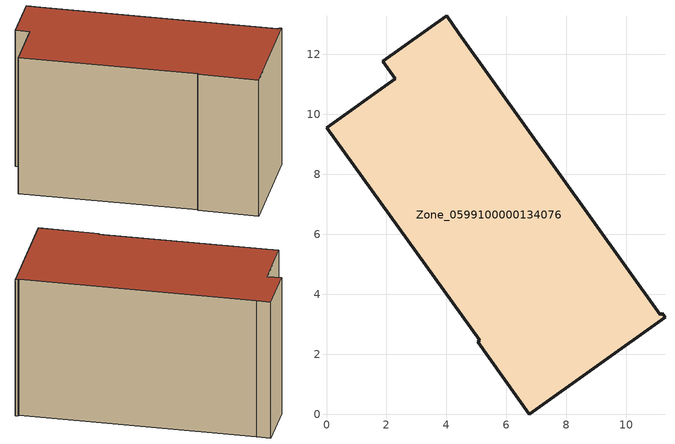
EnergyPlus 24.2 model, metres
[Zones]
Zone_0599100000134076
 floor ground (C_G): 2.3,11.19 1.88,11.76 4.01,13.28 4.41,12.7 11.13,3.31 11.2,3.36 11.29,3.24 6.75,0 5.04,2.41 5.11,2.46 0,9.54 z0
 wall outside (C_F): 1.88,11.76 2.3,11.19 0,9.54 5.11,2.46 5.04,2.41 6.75,0 11.29,3.24 11.2,3.36 11.13,3.31 4.41,12.7 4.01,13.28 1.88,11.76 z0:7.25
 roof outside (C_R): 6.75,0 11.29,3.24 11.2,3.36 11.13,3.31 4.41,12.7 4.01,13.28 1.88,11.76 2.3,11.19 0,9.54 5.11,2.46 5.04,2.41 z7.25
[BUILDING]
Pand.0599100000134076: North Axis=0; Terrain=City; Loads Convergence Tolerance Value=0.04; Temperature Convergence Tolerance Value=0.4; Solar Distribution=FullExterior; Maximum Number of Warmup Days=25; Minimum Number of Warmup Days=1
[Site:Location]
Rotterdam.The.Hague.AP_ZH_NLD Design_Conditions: Latitude=51.96; Longitude=4.45; Time Zone=1; Elevation=-4.5
[SITE:GROUNDTEMPERATURE:BUILDINGSURFACE]
18, 18, 18, 18, 18, 18, 18, 18, 18, 18, 18, 18
[MATERIAL] Thermal Absorptance=0.9; Solar Absorptance=0.7; Visible Absorptance=0.7
Name | Roughness | Thickness | Conductivity | Density | Specific Heat
G.TI.1975-1991 | MediumSmooth | 0.15 | 0.288461 | 540 | 1210
F.TI.1975-1991 | Rough | 0.3 | 0.230769 | 1920 | 840
R.TI.1975-1991 | MediumRough | 0.2 | 0.153846 | 1500 | 1000
[CONSTRUCTION]
C_G: G.TI.1975-1991
C_F: F.TI.1975-1991
C_R: R.TI.1975-1991
[ZONE]
Zone_0599100000134076: Type=1; Multiplier=1; Ceiling Height=Autocalculate; Volume=Autocalculate; Floor Area=autocalculate; Part of Total Floor Area=Yes
[ZONEINFILTRATION:DESIGNFLOWRATE]
Infil_Zone_0599100000134076: Zone or ZoneList or Space or SpaceList=Zone_0599100000134076; Schedule=AlwaysOn; Design Flow Rate Calculation Method=Flow/Area; Flow Rate per Floor Area=0.003; Constant Term Coefficient=1; Temperature Term Coefficient=0; Velocity Term Coefficient=0; Velocity Squared Term Coefficient=0
[HVACTEMPLATE:ZONE:IDEALLOADSAIRSYSTEM]
Zone_0599100000134076: Maximum Heating Supply Air Temperature=50; Minimum Cooling Supply Air Temperature=13; Maximum Heating Supply Air Humidity Ratio=0.0156; Minimum Cooling Supply Air Humidity Ratio=0.0077; Heating Limit=NoLimit; Cooling Limit=NoLimit; Dehumidification Control Type=ConstantSensibleHeatRatio; Cooling Sensible Heat Ratio=0.7; Dehumidification Setpoint=60; Humidification Control Type=None; Humidification Setpoint=30; Outdoor Air Method=None; Outdoor Air Flow Rate per Person=0.00944; Outdoor Air Flow Rate per Zone Floor Area=0; Outdoor Air Flow Rate per Zone=0; Demand Controlled Ventilation Type=None; Outdoor Air Economizer Type=NoEconomizer; Heat Recovery Type=None; Sensible Heat Recovery Effectiveness=0.7; Latent Heat Recovery Effectiveness=0.65
[ZONECONTROL:THERMOSTAT]
ThermostatControl_Zone_0599100000134076: Zone or ZoneList=Zone_0599100000134076; Control Type Schedule=DualSetpointControlType; Control 1=Thermostat_Zone_0599100000134076; Temperature Difference Between Cutout And Setpoint=0
[THERMOSTATSETPOINT:DUALSETPOINT]
Thermostat_Zone_0599100000134076: Heating Setpoint Temperature Schedule=HeatingSetpoint_Zone_0599100000134076; Cooling Setpoint Temperature Schedule=CoolingSetpoint_Zone_0599100000134076
[SCHEDULE:COMPACT]
HeatingSetpoint_Zone_0599100000134076: Through: 12/31, For: AllDays, Until: 24:00, 21
CoolingSetpoint_Zone_0599100000134076: Through: 12/31, For: AllDays, Until: 24:00, 24
DualSetpointControlType: Through: 12/31, For: AllDays, Until: 24:00, 4
AlwaysOn: Through: 12/31, For: AllDays, Until: 24:00, 1
